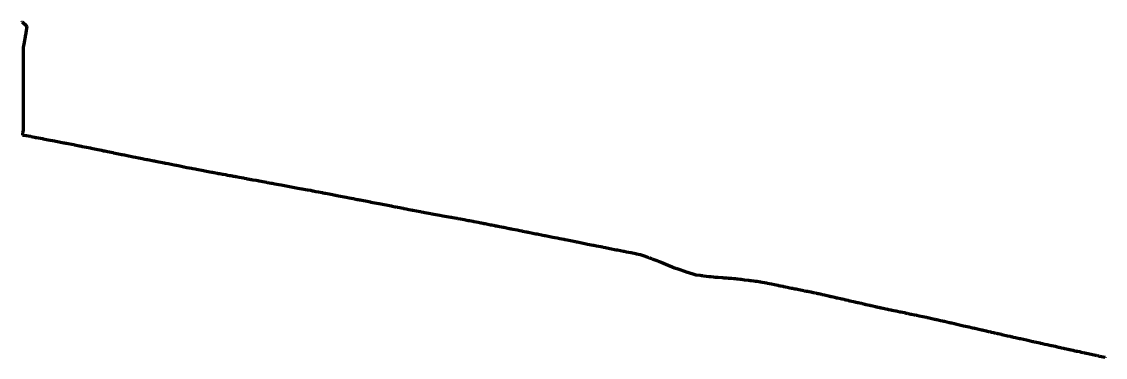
# Model space of a CAD drawing. Header units: metres. Extents: x 600006 to 604861, y 1147560 to 1148114.
# Drawn here: x 601572 to 602103, y 1147862 to 1148026 of the extents above; entities that cross this region are included whole.
import ezdxf

# ---------------------------------------------------------------- set-up
doc = ezdxf.new("R2010")
doc.units = ezdxf.units.M
doc.header["$MEASUREMENT"] = 0
doc.linetypes.add('DGN Style 5', pattern=[61.846416, 26.505607, -35.340809])
doc.layers.add('TF_T_---_Kabl-_2', color=5, linetype='DGN Style 5', lineweight=70)

msp = doc.modelspace()

# ---------------------------------------------------------------- linework, layer by layer
at = {"layer": 'TF_T_---_Kabl-_2'}
for points in [[(601571.63, 1148026.2, 43.118815), (601571.73, 1148026.11, 43.13), (601571.8, 1148026.06, 43.11), (601572.74, 1148025.23, 43.17), (601572.78, 1148025.2, 43.16), (601572.87, 1148025.12, 43.17), (601572.99, 1148025.02, 43.16), (601573, 1148025.01, 43.16), (601573.12, 1148024.9, 43.14), (601573.611674, 1148024.47649, 43.040616), (601573.72, 1148024.37, 43.02), (601573.87, 1148024.21, 43.02), (601574.198664, 1148023.882818, 43.015189)], [(601574.2, 1148023.88, 43.015171), (601574.17, 1148023.73, 43.01), (601574.04, 1148023.03, 43.1), (601574.021215, 1148022.939093, 43.115902), (601574, 1148022.8, 43.13), (601573.83, 1148021.86, 43), (601573.64, 1148020.72, 42.92), (601573.61, 1148020.57, 42.95), (601573.36, 1148019.08, 42.72), (601573.3, 1148018.76, 42.67), (601572.85, 1148016.14, 42.53), (601572.84, 1148016.07, 42.53), (601572.84, 1148016.05, 42.53), (601572.55, 1148014.37, 42.31), (601572.436074, 1148013.734543, 42.275835), (601572.44, 1148012.27, 42.23), (601572.44, 1148012.16, 42.22), (601572.44, 1148011.97, 42.19), (601572.44, 1148011.59, 42.13), (601572.44, 1148011.44, 42.08), (601572.44, 1148011.07, 42.11), (601572.44, 1148010.6, 42.17), (601572.44, 1148009.14, 41.88), (601572.44, 1148008.73, 41.85), (601572.44, 1148008.66, 41.82), (601572.44, 1148007.49, 41.74), (601572.43, 1148006.82, 41.64), (601572.43, 1148006.08, 41.57), (601572.43, 1148004.24, 41.1), (601572.43, 1148004.16, 41.08), (601572.43, 1148003.9, 41.12), (601572.43, 1148003.09, 41.2), (601572.43, 1148002.97, 41.14), (601572.43, 1148002.6, 41.04), (601572.43, 1148001.41, 41.12), (601572.43, 1148000.23, 41.2), (601572.43, 1147997.35, 41.11), (601572.43, 1147996.93, 41.1), (601572.43, 1147996.64, 41.09), (601572.43, 1147996.45, 41.08), (601572.43, 1147995.9, 41.07), (601572.42, 1147993.31, 41), (601572.42, 1147992, 40.98), (601572.42, 1147991.4, 40.95), (601572.42, 1147989.64, 40.83), (601572.42, 1147989.15, 40.82), (601572.42, 1147988.46, 40.91), (601572.42, 1147987.96, 41.02), (601572.42, 1147987.57, 41.04), (601572.42, 1147987.26, 41.04), (601572.42, 1147984.42, 40.95), (601572.42, 1147982.61, 40.9), (601572.42, 1147981.89, 40.88), (601572.41, 1147978.91, 40.81), (601572.41, 1147977.66, 40.77), (601572.41, 1147977.49, 40.75), (601572.41, 1147977.05, 40.79), (601572.41, 1147976.5, 40.77), (601572.41, 1147976.15, 40.77), (601572.41, 1147975.93, 40.76), (601572.41, 1147975.32, 40.83), (601572.41, 1147974.3, 40.94), (601572.41, 1147973.93, 41.01), (601572.413073, 1147973.694053, 41.069551), (601572.37, 1147973.43, 41.14), (601572.29, 1147972.93, 41.19), (601572.19, 1147972.26, 41.21), (601572.11, 1147971.73, 41.23), (601572.01, 1147971.05, 41.16), (601571.969075, 1147970.819352, 41.144719)], [(601571.97, 1147970.82, 41.144746), (601572.05, 1147970.69, 41.13), (601572.05, 1147970.68, 41.13), (601572.100664, 1147970.603981, 41.136333), (601573.73306, 1147970.379269, 41.245564), (601573.95, 1147970.34, 41.26), (601575.71, 1147970, 41.16), (601576.14, 1147969.92, 41.15), (601576.32, 1147969.88, 41.15), (601577.89, 1147969.59, 41.24), (601578.44, 1147969.48, 41.27), (601578.64, 1147969.44, 41.24), (601578.87, 1147969.4, 41.17), (601581.82, 1147968.83, 41.24), (601582.17, 1147968.77, 41.24), (601584.53, 1147968.32, 41.27), (601587.72, 1147967.71, 41.29), (601588.41, 1147967.57, 41.3), (601592.356958, 1147966.820193, 41.266272), (601592.8, 1147966.73, 41.26), (601593.34, 1147966.63, 41.26), (601593.58, 1147966.58, 41.27), (601597.02, 1147965.9, 41.29), (601597.36, 1147965.83, 41.25), (601597.71, 1147965.76, 41.3), (601599.84, 1147965.34, 41.26), (601600.23, 1147965.26, 41.3), (601601.24, 1147965.06, 41.28), (601603.39, 1147964.63, 41.38), (601605.127073, 1147964.293352, 41.38851)], [(601605.13, 1147964.29, 41.388477), (601605.72, 1147964.17, 41.39), (601608.05, 1147963.69, 41.4), (601610.69, 1147963.15, 41.4), (601611.69, 1147962.94, 41.39), (601612.32, 1147962.81, 41.38), (601612.96, 1147962.68, 41.41), (601613.644245, 1147962.535253, 41.416422), (601616.43, 1147961.98, 41.45), (601616.51, 1147961.96, 41.45), (601616.55, 1147961.95, 41.45), (601619.86, 1147961.29, 41.49), (601620.6, 1147961.14, 41.42), (601620.81, 1147961.09, 41.45), (601621.84, 1147960.89, 41.52), (601621.97, 1147960.86, 41.53), (601623.99, 1147960.45, 41.44), (601624.18, 1147960.41, 41.44), (601625.62, 1147960.12, 41.4), (601626.3, 1147959.99, 41.45), (601627.42, 1147959.76, 41.45), (601628.79, 1147959.49, 41.44), (601629.07, 1147959.43, 41.43), (601629.77, 1147959.29, 41.44), (601630.71, 1147959.1, 41.42), (601632.02, 1147958.83, 41.48), (601633.02, 1147958.63, 41.49), (601633.283104, 1147958.575738, 41.485229), (601636.37, 1147957.97, 41.48), (601636.81, 1147957.88, 41.48), (601637.25, 1147957.79, 41.48), (601641.4, 1147956.97, 41.51), (601641.93, 1147956.87, 41.51), (601642, 1147956.85, 41.51), (601642.33, 1147956.79, 41.52), (601643.33, 1147956.59, 41.51), (601646.34, 1147956, 41.51), (601647.25, 1147955.82, 41.51), (601647.45, 1147955.78, 41.52), (601649.14, 1147955.44, 41.6), (601649.76, 1147955.32, 41.63), (601650.44, 1147955.18, 41.66), (601650.58, 1147955.16, 41.63), (601651.05, 1147955.06, 41.64), (601652.61, 1147954.75, 41.57), (601653.62, 1147954.55, 41.59), (601654.85, 1147954.31, 41.62), (601655.48, 1147954.19, 41.71), (601656.62, 1147953.96, 41.71), (601657.21, 1147953.85, 41.71), (601658.12, 1147953.66, 41.7), (601659.856194, 1147953.321068, 41.699772), (601662.11, 1147952.9, 41.7), (601662.25, 1147952.88, 41.7), (601662.99, 1147952.74, 41.65), (601663.74, 1147952.6, 41.65), (601664.75, 1147952.42, 41.72), (601665.04, 1147952.36, 41.71), (601665.81, 1147952.22, 41.59), (601666.01, 1147952.19, 41.59), (601667.47, 1147951.92, 41.68), (601667.93, 1147951.83, 41.62), (601668.1, 1147951.8, 41.61), (601668.74, 1147951.68, 41.63), (601669.96, 1147951.46, 41.62), (601670.05, 1147951.44, 41.62), (601670.27, 1147951.4, 41.63), (601671.41, 1147951.19, 41.63), (601672.54, 1147950.98, 41.67), (601673.46, 1147950.81, 41.59), (601673.79, 1147950.75, 41.59), (601674.09, 1147950.69, 41.6), (601674.81, 1147950.56, 41.71), (601675.28, 1147950.47, 41.64), (601675.86, 1147950.37, 41.64), (601676.41, 1147950.27, 41.58), (601676.74, 1147950.2, 41.62), (601678.25, 1147949.93, 41.68), (601680.26, 1147949.55, 41.57), (601680.43, 1147949.52, 41.57), (601680.62, 1147949.49, 41.57), (601680.74, 1147949.47, 41.59), (601681.97, 1147949.24, 41.57), (601682.17, 1147949.2, 41.58), (601683.1, 1147949.03, 41.56), (601683.42, 1147948.97, 41.57), (601683.98, 1147948.87, 41.58), (601684.18, 1147948.83, 41.58), (601684.86, 1147948.71, 41.57), (601686.53, 1147948.4, 41.58), (601687.39, 1147948.24, 41.57), (601687.76, 1147948.17, 41.58), (601687.873692, 1147948.14936, 41.585039), (601688.96, 1147947.95, 41.61), (601691.57, 1147947.47, 41.61), (601691.74, 1147947.44, 41.61), (601691.86, 1147947.42, 41.61), (601692.06, 1147947.38, 41.62), (601693.88, 1147947.04, 41.7), (601694.27, 1147946.97, 41.62), (601694.98, 1147946.84, 41.58), (601695.6, 1147946.73, 41.6), (601697.57, 1147946.37, 41.68), (601698.78, 1147946.14, 41.66), (601702, 1147945.55, 41.67), (601703.74, 1147945.23, 41.66), (601706.93, 1147944.64, 41.66), (601708.92, 1147944.28, 41.61), (601708.95, 1147944.27, 41.61), (601708.97, 1147944.27, 41.61), (601709.02, 1147944.26, 41.61), (601710.73, 1147943.94, 41.67), (601711.72, 1147943.76, 41.62), (601711.88, 1147943.73, 41.6), (601713.16, 1147943.5, 41.6), (601713.6, 1147943.42, 41.61), (601714.1, 1147943.33, 41.62), (601714.182808, 1147943.30545, 41.617488), (601714.36, 1147943.28, 41.61), (601715.77, 1147943, 41.58), (601715.79, 1147943, 41.58), (601717.13, 1147942.74, 41.58), (601718.77, 1147942.42, 41.58), (601719.17, 1147942.34, 41.6), (601720.13, 1147942.15, 41.6), (601720.54, 1147942.07, 41.61), (601722.31, 1147941.73, 41.71), (601723.11, 1147941.57, 41.64), (601723.84, 1147941.43, 41.62), (601724.53, 1147941.29, 41.72), (601725.25, 1147941.16, 41.63), (601725.58, 1147941.09, 41.64), (601725.99, 1147941.01, 41.69), (601726.77, 1147940.86, 41.75), (601730.55, 1147940.12, 41.8), (601732.01, 1147939.84, 41.81), (601732.99, 1147939.65, 41.79), (601734.15, 1147939.42, 41.86), (601734.29, 1147939.4, 41.85), (601734.64, 1147939.33, 41.85), (601736.07, 1147939.05, 41.85), (601736.47, 1147938.97, 41.9), (601737.16, 1147938.84, 41.84), (601737.46, 1147938.78, 41.9), (601741.77, 1147937.94, 41.91), (601742.33, 1147937.83, 41.91), (601742.67, 1147937.77, 41.92), (601746.67, 1147936.99, 41.95), (601746.7, 1147936.99, 41.95), (601752.66, 1147935.84, 41.91), (601753.18, 1147935.74, 41.87), (601754.53, 1147935.47, 41.86), (601755.28, 1147935.33, 41.85), (601755.62, 1147935.26, 41.84), (601756.82, 1147935.03, 41.84), (601757.55, 1147934.89, 41.88), (601758.64, 1147934.68, 41.9), (601758.87, 1147934.64, 41.92), (601760.05, 1147934.41, 41.94), (601761.24, 1147934.18, 41.9), (601762.32, 1147933.97, 41.93), (601762.62, 1147933.91, 41.91), (601763.08, 1147933.82, 41.94), (601763.34, 1147933.77, 41.94), (601766.87, 1147933.09, 42.04), (601767.22, 1147933.02, 42.05), (601767.4, 1147932.99, 42.03), (601768.52882, 1147932.76866, 42.048326), (601769.09, 1147932.67, 42.06), (601772.11, 1147932.11, 42.07), (601772.37, 1147932.07, 42.08), (601772.52, 1147932.04, 42.09), (601776.42, 1147931.32, 42.1), (601777.91, 1147931.05, 42.13), (601781.93, 1147930.31, 42.11), (601782.17, 1147930.26, 42.11), (601782.83, 1147930.14, 42.14), (601784.83, 1147929.78, 42.16), (601785.2, 1147929.71, 42.17), (601786.63, 1147929.45, 42.11), (601788.37, 1147929.13, 42.08), (601790.33, 1147928.77, 42.2), (601791.08, 1147928.63, 42.2), (601792.64, 1147928.34, 42.08), (601793.2, 1147928.24, 42.1), (601794.28, 1147928.04, 42.13), (601795.255622, 1147927.858187, 42.126722), (601795.99, 1147927.72, 42.13), (601796.56, 1147927.6, 42.15), (601796.74, 1147927.57, 42.1), (601797.1, 1147927.49, 42.12), (601798.12, 1147927.29, 42.15), (601798.27, 1147927.26, 42.14), (601798.69, 1147927.18, 42.14), (601801.3, 1147926.66, 42.06), (601802.05, 1147926.51, 42.07), (601802.65, 1147926.39, 42.13), (601802.76, 1147926.37, 42.09), (601803.83, 1147926.15, 42.06), (601804.57, 1147926.01, 42.08), (601804.98, 1147925.92, 42.09), (601807.59, 1147925.4, 42.15), (601807.77, 1147925.37, 42.16), (601810.44, 1147924.84, 42.08), (601810.92, 1147924.74, 42.07), (601811.03, 1147924.72, 42.15), (601811.13, 1147924.7, 42.16), (601811.38, 1147924.65, 42.14), (601811.6, 1147924.61, 42.16), (601812.25, 1147924.48, 42.14), (601814.39, 1147924.05, 42.07), (601815, 1147923.93, 42.07), (601815.61, 1147923.81, 42.07), (601816.76, 1147923.58, 42.17), (601817.04, 1147923.52, 42.17), (601818.76, 1147923.18, 42.07), (601818.82, 1147923.17, 42.07), (601819.23, 1147923.09, 42.1), (601819.46, 1147923.04, 42.18), (601819.91, 1147922.95, 42.17), (601820.01, 1147922.93, 42.18), (601822.63, 1147922.41, 42.17), (601823.58, 1147922.22, 42.18), (601824.121077, 1147922.112511, 42.184599), (601826.96, 1147921.54, 42.2), (601827.78, 1147921.38, 42.21), (601828.09, 1147921.32, 42.21), (601831.86, 1147920.56, 42.26), (601832.78, 1147920.38, 42.2), (601833.96, 1147920.14, 42.24), (601835.24, 1147919.89, 42.32), (601837.18, 1147919.5, 42.27), (601837.81, 1147919.38, 42.27), (601838.91, 1147919.16, 42.27), (601842.97, 1147918.35, 42.28), (601843.08, 1147918.32, 42.28), (601843.1, 1147918.32, 42.27), (601843.14, 1147918.31, 42.27), (601843.26, 1147918.29, 42.28), (601843.75, 1147918.19, 42.27), (601847.53, 1147917.43, 42.27), (601848.84, 1147917.17, 42.26), (601851.60552, 1147916.621633, 42.272583), (601851.96, 1147916.55, 42.27), (601853.17, 1147916.31, 42.23), (601855.33, 1147915.88, 42.19), (601856.1, 1147915.73, 42.2), (601856.35, 1147915.68, 42.19), (601856.5, 1147915.65, 42.2), (601857.59, 1147915.44, 42.28), (601859.83, 1147915, 42.28), (601862.9, 1147914.39, 42.29), (601863.58, 1147914.25, 42.3), (601866.52, 1147913.67, 42.31), (601866.72, 1147913.64, 42.32), (601866.73, 1147913.63, 42.32), (601867.99, 1147913.38, 42.29), (601870.01, 1147912.99, 42.25), (601870.25, 1147912.94, 42.26), (601872.38, 1147912.52, 42.32), (601872.83, 1147912.43, 42.3), (601874.643504, 1147912.067277, 42.286473), (601876.66, 1147911.34, 42.27), (601877.93, 1147910.88, 42.29), (601878.67, 1147910.62, 42.37), (601879.01, 1147910.49, 42.37), (601879.19, 1147910.43, 42.39), (601880.25, 1147910.05, 42.27), (601880.37, 1147910, 42.27), (601880.9, 1147909.81, 42.37), (601882.734312, 1147909.145125, 42.32291), (601882.83, 1147909.11, 42.32), (601883.2, 1147908.95, 42.33), (601883.47, 1147908.84, 42.33), (601884.99, 1147908.21, 42.36), (601888.3, 1147906.84, 42.37), (601890.34, 1147905.99, 42.38), (601891.73355, 1147905.40642, 42.380232), (601892.11, 1147905.28, 42.38), (601894.15, 1147904.6, 42.37), (601897.63, 1147903.44, 42.46), (601897.72, 1147903.41, 42.46), (601897.77, 1147903.39, 42.46), (601901.443202, 1147902.170023, 42.524691), (601901.89, 1147902.11, 42.53), (601904.04, 1147901.84, 42.6), (601904.64, 1147901.76, 42.61), (601905.41, 1147901.67, 42.48), (601905.45, 1147901.66, 42.48), (601905.71, 1147901.63, 42.48), (601908.31, 1147901.3, 42.5), (601908.92, 1147901.22, 42.46), (601909.31, 1147901.17, 42.47), (601910.594399, 1147901.007327, 42.393391), (601911.4, 1147900.95, 42.35), (601912.52, 1147900.87, 42.43), (601912.86, 1147900.85, 42.43), (601914.69, 1147900.72, 42.4), (601915.3, 1147900.68, 42.35), (601915.45, 1147900.66, 42.4), (601915.65, 1147900.65, 42.39), (601915.71, 1147900.65, 42.44), (601916.19, 1147900.61, 42.39), (601916.68, 1147900.58, 42.38), (601916.85, 1147900.56, 42.38), (601917.38, 1147900.53, 42.36), (601917.86, 1147900.49, 42.44), (601918.02, 1147900.48, 42.43), (601918.12, 1147900.48, 42.44), (601918.92, 1147900.42, 42.41), (601918.98, 1147900.41, 42.41), (601919.01, 1147900.41, 42.41), (601919.33, 1147900.39, 42.4), (601920.58, 1147900.3, 42.36), (601921.003208, 1147900.265241, 42.331659), (601921.14, 1147900.25, 42.32), (601921.2, 1147900.25, 42.32), (601921.43, 1147900.22, 42.35), (601922.02, 1147900.14, 42.44), (601922.11, 1147900.13, 42.44), (601922.46, 1147900.09, 42.42), (601923.6, 1147899.95, 42.32), (601923.85, 1147899.92, 42.41), (601924.06, 1147899.89, 42.46), (601924.13, 1147899.88, 42.45), (601925, 1147899.78, 42.44), (601925.68, 1147899.69, 42.42), (601925.69, 1147899.69, 42.42), (601925.81, 1147899.68, 42.42), (601927.61, 1147899.46, 42.31), (601927.8, 1147899.43, 42.3), (601928.53, 1147899.34, 42.29), (601929.09, 1147899.27, 42.27), (601930.28, 1147899.13, 42.28), (601931.18, 1147899.01, 42.33), (601931.46, 1147898.98, 42.29), (601931.99, 1147898.92, 42.32), (601932.84, 1147898.81, 42.3), (601933.05, 1147898.77, 42.28), (601933.45, 1147898.69, 42.27), (601936.52, 1147898.07, 42.28), (601936.72, 1147898.03, 42.28), (601936.75, 1147898.02, 42.28), (601936.87, 1147898, 42.27), (601938.9, 1147897.58, 42.18), (601940.46, 1147897.27, 42.21), (601941.2, 1147897.12, 42.22), (601942.08, 1147896.94, 42.27), (601942.45, 1147896.87, 42.2), (601943.16, 1147896.72, 42.26), (601943.59, 1147896.64, 42.25), (601944.52, 1147896.45, 42.21), (601944.89, 1147896.37, 42.2), (601945.85, 1147896.18, 42.13), (601945.95, 1147896.16, 42.11), (601945.99, 1147896.15, 42.12), (601946.38, 1147896.07, 42.13), (601946.71, 1147896.01, 42.14), (601947.94, 1147895.76, 42.2), (601948.7, 1147895.6, 42.1), (601948.9, 1147895.56, 42.08), (601949.12, 1147895.52, 42.07), (601949.39, 1147895.47, 42.2), (601949.82, 1147895.38, 42.13), (601950.4, 1147895.26, 42.08), (601950.67, 1147895.21, 42.08), (601951.05, 1147895.13, 42.09), (601952.38, 1147894.86, 42.08), (601954.84, 1147894.36, 42.04), (601954.93, 1147894.34, 42.03), (601954.99, 1147894.33, 42.03), (601955.04, 1147894.32, 42.05), (601955.13, 1147894.3, 42.05), (601956.06, 1147894.12, 42.07), (601956.38, 1147894.05, 42.07), (601956.52, 1147894.02, 42.04), (601956.71, 1147893.98, 42.06), (601957.29, 1147893.87, 42.14), (601958.29, 1147893.67, 42.08), (601958.8, 1147893.56, 42.09), (601959.01, 1147893.52, 42.1), (601959.28, 1147893.46, 42.15), (601959.8, 1147893.36, 42.15), (601960.04, 1147893.31, 42.06), (601960.22, 1147893.28, 42.05), (601960.48, 1147893.22, 42.08), (601960.585058, 1147893.204877, 42.060338), (601960.84, 1147893.14, 42.02), (601961.02, 1147893.1, 42.14), (601961.32, 1147893.03, 42.15), (601961.55, 1147892.98, 42.14), (601961.75, 1147892.93, 42.15), (601962.15, 1147892.84, 42.16), (601963.51, 1147892.53, 42.18), (601963.64, 1147892.5, 42.2), (601964.02, 1147892.42, 42.19), (601965.01, 1147892.19, 42.22), (601966.93, 1147891.76, 42.14), (601967.43, 1147891.64, 42.11), (601967.61, 1147891.6, 42.14), (601968, 1147891.51, 42.16), (601968.59, 1147891.38, 42.1), (601969.78, 1147891.11, 42.11), (601970.87, 1147890.86, 42.08), (601971.15, 1147890.79, 42.19), (601971.18, 1147890.79, 42.19), (601971.29, 1147890.76, 42.18), (601972.79, 1147890.42, 42.09), (601973.44, 1147890.27, 42.17), (601973.54, 1147890.25, 42.17), (601973.6, 1147890.23, 42.18), (601974.21, 1147890.1, 42.13), (601974.62, 1147890, 42.08), (601975, 1147889.92, 42.11), (601975.46, 1147889.81, 42.19), (601976.46, 1147889.58, 42.16), (601976.6, 1147889.55, 42.12), (601976.66, 1147889.54, 42.16), (601977.06, 1147889.45, 42.14), (601977.32, 1147889.39, 42.15), (601979.12, 1147888.98, 42.15), (601979.75, 1147888.83, 42.07), (601979.83, 1147888.82, 42.07), (601980.31, 1147888.71, 42.05), (601981.08, 1147888.53, 42.14), (601981.42, 1147888.45, 42.11), (601982.95, 1147888.1, 42.1), (601983.22, 1147888.04, 42.09), (601983.28, 1147888.03, 42.09), (601983.37, 1147888.01, 42.08), (601983.65, 1147887.94, 42.07), (601984.56, 1147887.74, 42.02), (601984.68, 1147887.71, 42.01), (601985.14, 1147887.6, 42.07), (601986.13, 1147887.38, 42.1), (601986.96, 1147887.19, 42.11), (601987.1, 1147887.16, 42.13), (601987.27, 1147887.12, 42.13), (601987.58, 1147887.05, 42.12), (601988.64, 1147886.81, 42.05), (601989.75, 1147886.55, 42), (601990.3, 1147886.43, 42.07), (601990.855873, 1147886.302743, 42.016139), (601990.89, 1147886.29, 42.01), (601991.3, 1147886.21, 42.08), (601991.46, 1147886.17, 42.11), (601991.83, 1147886.1, 42.1), (601992.01, 1147886.06, 42.06), (601992.49, 1147885.96, 42.06), (601992.66, 1147885.92, 42.12), (601992.83, 1147885.89, 42.08), (601993.48, 1147885.75, 42.07), (601993.74, 1147885.69, 42.1), (601994.29, 1147885.58, 42.03), (601994.92, 1147885.45, 42.12), (601995.28, 1147885.37, 42.08), (601995.83, 1147885.25, 42.01), (601996.37, 1147885.14, 42.01), (601997.48, 1147884.91, 42.07), (601997.49, 1147884.91, 42.07), (601997.92, 1147884.82, 41.96), (601997.94, 1147884.81, 41.96), (601997.97, 1147884.81, 41.96), (601999.89, 1147884.4, 42.05), (602000.13, 1147884.35, 42.04), (602000.73, 1147884.22, 42.02), (602001.8, 1147884, 42), (602002.27, 1147883.9, 42.03), (602004.06, 1147883.52, 42.09), (602004.54, 1147883.42, 42), (602005.02, 1147883.32, 42.01), (602005.38, 1147883.25, 41.98), (602005.75, 1147883.17, 42), (602005.96, 1147883.12, 42), (602007.26, 1147882.85, 41.99), (602007.64, 1147882.77, 42), (602009.08, 1147882.47, 42), (602009.46, 1147882.39, 41.97), (602009.84, 1147882.31, 41.98), (602010.14, 1147882.25, 41.97), (602011.37, 1147881.99, 42.04), (602014.98, 1147881.23, 41.93), (602015.16, 1147881.19, 41.93), (602015.18, 1147881.19, 41.93), (602015.6, 1147881.1, 41.93), (602016.82, 1147880.84, 41.95), (602017.485031, 1147880.695594, 41.94305), (602018.78, 1147880.4, 41.93), (602018.89, 1147880.38, 41.93), (602019.15, 1147880.32, 41.99), (602019.58, 1147880.22, 41.98), (602020, 1147880.13, 41.92), (602021.73, 1147879.73, 41.89), (602021.75, 1147879.73, 41.89), (602022.77, 1147879.49, 41.91), (602023.43, 1147879.34, 41.92), (602023.76, 1147879.27, 41.93), (602026.06, 1147878.74, 41.86), (602026.51, 1147878.64, 41.85), (602026.73, 1147878.59, 41.85), (602026.94, 1147878.54, 41.83), (602027.33, 1147878.45, 41.83), (602028.44, 1147878.2, 41.85), (602028.72, 1147878.13, 41.85), (602029.19, 1147878.02, 41.84), (602029.72, 1147877.9, 41.83), (602033.06, 1147877.14, 41.72), (602033.08, 1147877.14, 41.72), (602033.11, 1147877.13, 41.72), (602035.86, 1147876.5, 41.8), (602036.05, 1147876.46, 41.8), (602036.19, 1147876.42, 41.79), (602037.4, 1147876.15, 41.74), (602037.9, 1147876.03, 41.73), (602038.44, 1147875.91, 41.77), (602038.66, 1147875.86, 41.78), (602040.51, 1147875.44, 41.76), (602041.14, 1147875.29, 41.74), (602041.91, 1147875.12, 41.83), (602042, 1147875.1, 41.82), (602042.34, 1147875.02, 41.77), (602042.54, 1147874.97, 41.74), (602042.63, 1147874.95, 41.71), (602042.88, 1147874.89, 41.69), (602043.54, 1147874.74, 41.65), (602043.67, 1147874.71, 41.66), (602044.59, 1147874.5, 41.72), (602045.31, 1147874.34, 41.69), (602045.69, 1147874.25, 41.67), (602045.82, 1147874.22, 41.67), (602046.089011, 1147874.159646, 41.66507), (602046.23, 1147874.13, 41.66), (602046.57, 1147874.05, 41.67), (602046.68, 1147874.03, 41.69), (602046.83, 1147873.99, 41.7), (602047.67, 1147873.8, 41.83), (602048.16, 1147873.69, 41.82), (602048.54, 1147873.61, 41.76), (602048.85, 1147873.54, 41.8), (602049.18, 1147873.46, 41.84), (602049.68, 1147873.35, 41.75), (602049.94, 1147873.29, 41.71), (602050.04, 1147873.27, 41.72), (602051.65, 1147872.91, 41.78), (602051.88, 1147872.85, 41.78), (602054.67, 1147872.22, 41.68), (602055.87, 1147871.95, 41.66), (602056.09, 1147871.9, 41.65), (602056.3, 1147871.86, 41.67), (602056.6, 1147871.79, 41.74), (602056.85, 1147871.73, 41.72), (602056.91, 1147871.72, 41.73), (602057.58, 1147871.57, 41.67), (602058.47, 1147871.37, 41.69), (602060.56, 1147870.9, 41.68), (602060.63, 1147870.88, 41.69), (602060.93, 1147870.81, 41.7), (602060.95, 1147870.81, 41.69), (602061.04, 1147870.79, 41.69), (602062.47, 1147870.46, 41.74), (602063.84, 1147870.15, 41.78), (602067.09, 1147869.42, 41.68), (602067.62, 1147869.3, 41.68), (602067.91, 1147869.24, 41.68), (602068.87, 1147869.02, 41.72), (602070.52, 1147868.65, 41.79), (602070.7, 1147868.61, 41.76), (602071.69, 1147868.38, 41.75), (602071.79, 1147868.36, 41.75), (602071.82, 1147868.36, 41.75), (602072.84, 1147868.12, 41.67), (602074.061395, 1147867.848845, 41.659898), (602074.08, 1147867.85, 41.66), (602076, 1147867.42, 41.64), (602076.26, 1147867.37, 41.64), (602077.92, 1147867.01, 41.65), (602078.95, 1147866.78, 41.62), (602079.57, 1147866.64, 41.62), (602079.69, 1147866.62, 41.66), (602079.94, 1147866.56, 41.73), (602080.39, 1147866.46, 41.63), (602081.11, 1147866.31, 41.65), (602082.09, 1147866.09, 41.77), (602082.55, 1147865.99, 41.81), (602082.6, 1147865.98, 41.78), (602083.51, 1147865.78, 41.78), (602083.67, 1147865.75, 41.78), (602084.11, 1147865.65, 41.69), (602084.16, 1147865.64, 41.7), (602084.8, 1147865.5, 41.77), (602085.18, 1147865.41, 41.7), (602085.29, 1147865.39, 41.72), (602085.52, 1147865.34, 41.71), (602085.7, 1147865.3, 41.67), (602085.77, 1147865.29, 41.67), (602086.61, 1147865.1, 41.71), (602087.67, 1147864.87, 41.65), (602087.89, 1147864.82, 41.68), (602088.35, 1147864.72, 41.65), (602088.94, 1147864.59, 41.65), (602089.83, 1147864.4, 41.63), (602090.72, 1147864.2, 41.74), (602091.62, 1147864, 41.76), (602091.87, 1147863.95, 41.77), (602091.91, 1147863.94, 41.76), (602092.23, 1147863.87, 41.66), (602092.59, 1147863.79, 41.65), (602093.08, 1147863.68, 41.71), (602094.16, 1147863.45, 41.77), (602094.19, 1147863.44, 41.78), (602094.82, 1147863.3, 41.74), (602095.6, 1147863.13, 41.73), (602097.71, 1147862.67, 41.73), (602098, 1147862.61, 41.7), (602098.4, 1147862.52, 41.7), (602098.67, 1147862.46, 41.71), (602098.98, 1147862.39, 41.76), (602099.21, 1147862.34, 41.71), (602099.5, 1147862.28, 41.73), (602099.64, 1147862.25, 41.72), (602099.73, 1147862.23, 41.74), (602100.67, 1147862.02, 41.79), (602101.42, 1147861.86, 41.76), (602102.457797, 1147861.631356, 41.758426), (602102.53, 1147861.61, 41.76)]]:
    msp.add_polyline3d(points, dxfattribs=at)

doc.saveas('drawing.dxf')
